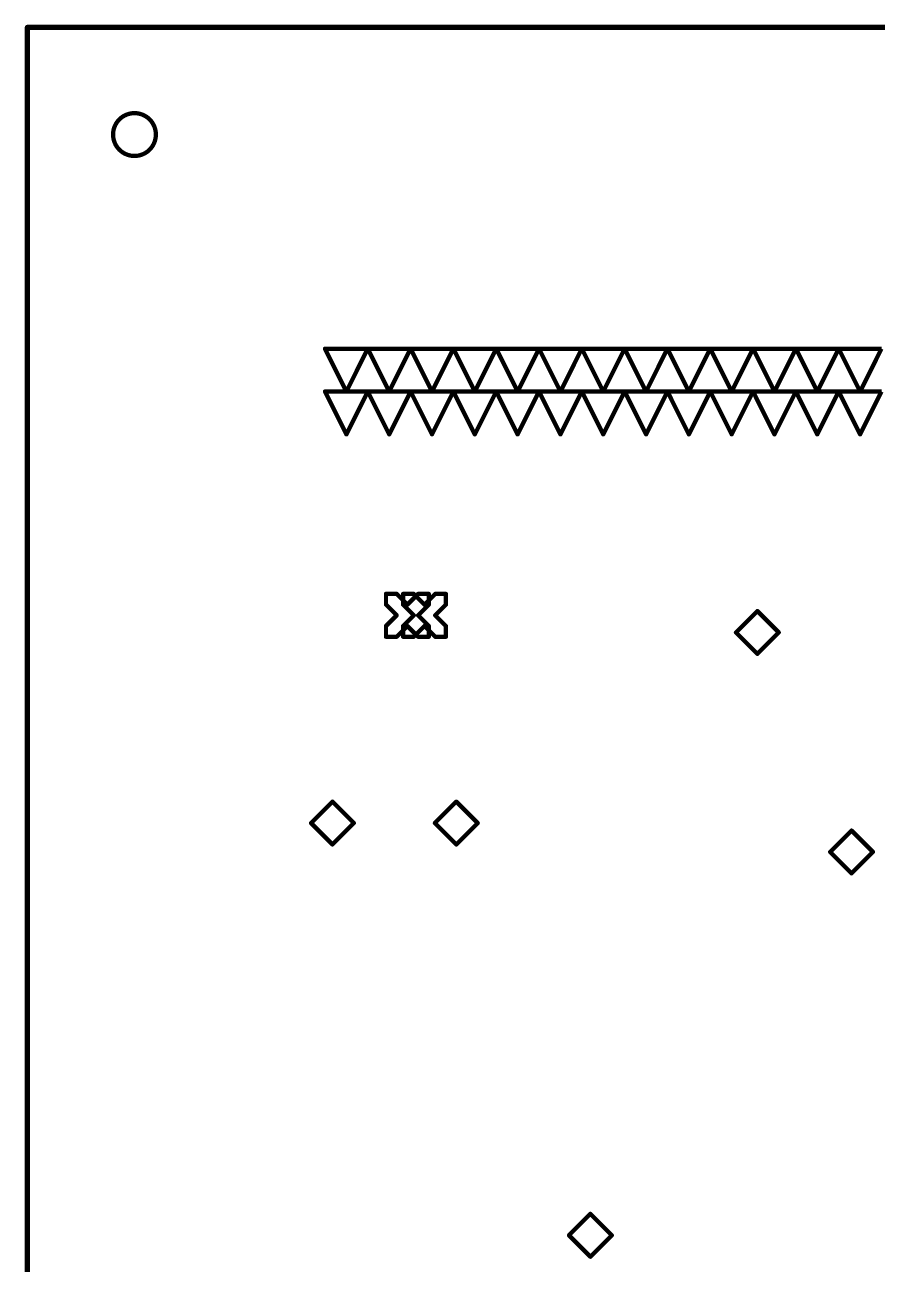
# Model space of a CAD drawing. Header units: inches. Extents: x 0 to 280, y 0 to 265.
# Drawn here: x -0.1 to 39.7, y 132.2 to 190.1 of the extents above; entities that cross this region are included whole.
import ezdxf

# ---------------------------------------------------------------- set-up
doc = ezdxf.new("R2010")
doc.units = ezdxf.units.IN
doc.layers.add('Board', color=6, linetype='Continuous')
doc.layers.add('Drill Drawing', color=1, linetype='Continuous')

msp = doc.modelspace()

# ---------------------------------------------------------------- linework, layer by layer
at = {"layer": 'Board'}
for points in [[(0, 190, 0.25, 0.25, 0), (280, 190, 0.25, 0.25, 0)], [(0, 10, 0.25, 0.25, 0), (0, 190, 0.25, 0.25, 0)]]:
    msp.add_lwpolyline(points, format="xyseb", dxfattribs=at)
msp.add_lwpolyline([(-0.062, 190, 0.125, 0.125, 1), (0.062, 190, 0.125, 0.125, 1)], format="xyseb", close=True, dxfattribs=at)
msp.add_lwpolyline([(-0.062, 190, 0.125, 0.125, 1), (0.062, 190, 0.125, 0.125, 1)], format="xyseb", close=True, dxfattribs=at)
at = {"layer": 'Drill Drawing'}
for points in [[(6, 185, 0.2, 0.2, 1), (4, 185, 0.2, 0.2, 1)], [(3.95, 185, 0.1, 0.1, 1), (4.05, 185, 0.1, 0.1, 1)], [(5.95, 185, 0.1, 0.1, 1), (6.05, 185, 0.1, 0.1, 1)], [(13.85, 175, 0.1, 0.1, 1), (13.95, 175, 0.1, 0.1, 1)], [(13.85, 175, 0.1, 0.1, 1), (13.95, 175, 0.1, 0.1, 1)], [(15.85, 175, 0.1, 0.1, 1), (15.95, 175, 0.1, 0.1, 1)], [(15.85, 175, 0.1, 0.1, 1), (15.95, 175, 0.1, 0.1, 1)], [(15.85, 175, 0.1, 0.1, 1), (15.95, 175, 0.1, 0.1, 1)], [(15.85, 175, 0.1, 0.1, 1), (15.95, 175, 0.1, 0.1, 1)], [(17.85, 175, 0.1, 0.1, 1), (17.95, 175, 0.1, 0.1, 1)], [(17.85, 175, 0.1, 0.1, 1), (17.95, 175, 0.1, 0.1, 1)], [(17.85, 175, 0.1, 0.1, 1), (17.95, 175, 0.1, 0.1, 1)], [(17.85, 175, 0.1, 0.1, 1), (17.95, 175, 0.1, 0.1, 1)], [(19.85, 175, 0.1, 0.1, 1), (19.95, 175, 0.1, 0.1, 1)], [(19.85, 175, 0.1, 0.1, 1), (19.95, 175, 0.1, 0.1, 1)], [(19.85, 175, 0.1, 0.1, 1), (19.95, 175, 0.1, 0.1, 1)], [(19.85, 175, 0.1, 0.1, 1), (19.95, 175, 0.1, 0.1, 1)], [(21.85, 175, 0.1, 0.1, 1), (21.95, 175, 0.1, 0.1, 1)], [(21.85, 175, 0.1, 0.1, 1), (21.95, 175, 0.1, 0.1, 1)], [(21.85, 175, 0.1, 0.1, 1), (21.95, 175, 0.1, 0.1, 1)], [(21.85, 175, 0.1, 0.1, 1), (21.95, 175, 0.1, 0.1, 1)], [(23.85, 175, 0.1, 0.1, 1), (23.95, 175, 0.1, 0.1, 1)], [(23.85, 175, 0.1, 0.1, 1), (23.95, 175, 0.1, 0.1, 1)], [(23.85, 175, 0.1, 0.1, 1), (23.95, 175, 0.1, 0.1, 1)], [(23.85, 175, 0.1, 0.1, 1), (23.95, 175, 0.1, 0.1, 1)], [(25.85, 175, 0.1, 0.1, 1), (25.95, 175, 0.1, 0.1, 1)], [(25.85, 175, 0.1, 0.1, 1), (25.95, 175, 0.1, 0.1, 1)], [(25.85, 175, 0.1, 0.1, 1), (25.95, 175, 0.1, 0.1, 1)], [(25.85, 175, 0.1, 0.1, 1), (25.95, 175, 0.1, 0.1, 1)], [(27.85, 175, 0.1, 0.1, 1), (27.95, 175, 0.1, 0.1, 1)], [(27.85, 175, 0.1, 0.1, 1), (27.95, 175, 0.1, 0.1, 1)], [(27.85, 175, 0.1, 0.1, 1), (27.95, 175, 0.1, 0.1, 1)], [(27.85, 175, 0.1, 0.1, 1), (27.95, 175, 0.1, 0.1, 1)], [(29.85, 175, 0.1, 0.1, 1), (29.95, 175, 0.1, 0.1, 1)], [(29.85, 175, 0.1, 0.1, 1), (29.95, 175, 0.1, 0.1, 1)], [(29.85, 175, 0.1, 0.1, 1), (29.95, 175, 0.1, 0.1, 1)], [(29.85, 175, 0.1, 0.1, 1), (29.95, 175, 0.1, 0.1, 1)], [(31.85, 175, 0.1, 0.1, 1), (31.95, 175, 0.1, 0.1, 1)], [(31.85, 175, 0.1, 0.1, 1), (31.95, 175, 0.1, 0.1, 1)], [(31.85, 175, 0.1, 0.1, 1), (31.95, 175, 0.1, 0.1, 1)], [(31.85, 175, 0.1, 0.1, 1), (31.95, 175, 0.1, 0.1, 1)], [(33.85, 175, 0.1, 0.1, 1), (33.95, 175, 0.1, 0.1, 1)], [(33.85, 175, 0.1, 0.1, 1), (33.95, 175, 0.1, 0.1, 1)], [(33.85, 175, 0.1, 0.1, 1), (33.95, 175, 0.1, 0.1, 1)], [(33.85, 175, 0.1, 0.1, 1), (33.95, 175, 0.1, 0.1, 1)], [(35.85, 175, 0.1, 0.1, 1), (35.95, 175, 0.1, 0.1, 1)], [(35.85, 175, 0.1, 0.1, 1), (35.95, 175, 0.1, 0.1, 1)], [(35.85, 175, 0.1, 0.1, 1), (35.95, 175, 0.1, 0.1, 1)], [(35.85, 175, 0.1, 0.1, 1), (35.95, 175, 0.1, 0.1, 1)], [(37.85, 175, 0.1, 0.1, 1), (37.95, 175, 0.1, 0.1, 1)], [(37.85, 175, 0.1, 0.1, 1), (37.95, 175, 0.1, 0.1, 1)], [(37.85, 175, 0.1, 0.1, 1), (37.95, 175, 0.1, 0.1, 1)], [(37.85, 175, 0.1, 0.1, 1), (37.95, 175, 0.1, 0.1, 1)], [(13.85, 173, 0.1, 0.1, 1), (13.95, 173, 0.1, 0.1, 1)], [(13.85, 173, 0.1, 0.1, 1), (13.95, 173, 0.1, 0.1, 1)], [(14.85, 173, 0.1, 0.1, 1), (14.95, 173, 0.1, 0.1, 1)], [(14.85, 173, 0.1, 0.1, 1), (14.95, 173, 0.1, 0.1, 1)], [(15.85, 173, 0.1, 0.1, 1), (15.95, 173, 0.1, 0.1, 1)], [(15.85, 173, 0.1, 0.1, 1), (15.95, 173, 0.1, 0.1, 1)], [(15.85, 173, 0.1, 0.1, 1), (15.95, 173, 0.1, 0.1, 1)], [(15.85, 173, 0.1, 0.1, 1), (15.95, 173, 0.1, 0.1, 1)], [(16.85, 173, 0.1, 0.1, 1), (16.95, 173, 0.1, 0.1, 1)], [(16.85, 173, 0.1, 0.1, 1), (16.95, 173, 0.1, 0.1, 1)], [(17.85, 173, 0.1, 0.1, 1), (17.95, 173, 0.1, 0.1, 1)], [(17.85, 173, 0.1, 0.1, 1), (17.95, 173, 0.1, 0.1, 1)], [(17.85, 173, 0.1, 0.1, 1), (17.95, 173, 0.1, 0.1, 1)], [(17.85, 173, 0.1, 0.1, 1), (17.95, 173, 0.1, 0.1, 1)], [(18.85, 173, 0.1, 0.1, 1), (18.95, 173, 0.1, 0.1, 1)], [(18.85, 173, 0.1, 0.1, 1), (18.95, 173, 0.1, 0.1, 1)], [(19.85, 173, 0.1, 0.1, 1), (19.95, 173, 0.1, 0.1, 1)], [(19.85, 173, 0.1, 0.1, 1), (19.95, 173, 0.1, 0.1, 1)], [(19.85, 173, 0.1, 0.1, 1), (19.95, 173, 0.1, 0.1, 1)], [(19.85, 173, 0.1, 0.1, 1), (19.95, 173, 0.1, 0.1, 1)], [(20.85, 173, 0.1, 0.1, 1), (20.95, 173, 0.1, 0.1, 1)], [(20.85, 173, 0.1, 0.1, 1), (20.95, 173, 0.1, 0.1, 1)], [(21.85, 173, 0.1, 0.1, 1), (21.95, 173, 0.1, 0.1, 1)], [(21.85, 173, 0.1, 0.1, 1), (21.95, 173, 0.1, 0.1, 1)], [(21.85, 173, 0.1, 0.1, 1), (21.95, 173, 0.1, 0.1, 1)], [(21.85, 173, 0.1, 0.1, 1), (21.95, 173, 0.1, 0.1, 1)], [(22.85, 173, 0.1, 0.1, 1), (22.95, 173, 0.1, 0.1, 1)], [(22.85, 173, 0.1, 0.1, 1), (22.95, 173, 0.1, 0.1, 1)], [(23.85, 173, 0.1, 0.1, 1), (23.95, 173, 0.1, 0.1, 1)], [(23.85, 173, 0.1, 0.1, 1), (23.95, 173, 0.1, 0.1, 1)], [(23.85, 173, 0.1, 0.1, 1), (23.95, 173, 0.1, 0.1, 1)], [(23.85, 173, 0.1, 0.1, 1), (23.95, 173, 0.1, 0.1, 1)], [(24.85, 173, 0.1, 0.1, 1), (24.95, 173, 0.1, 0.1, 1)], [(24.85, 173, 0.1, 0.1, 1), (24.95, 173, 0.1, 0.1, 1)], [(25.85, 173, 0.1, 0.1, 1), (25.95, 173, 0.1, 0.1, 1)], [(25.85, 173, 0.1, 0.1, 1), (25.95, 173, 0.1, 0.1, 1)], [(25.85, 173, 0.1, 0.1, 1), (25.95, 173, 0.1, 0.1, 1)], [(25.85, 173, 0.1, 0.1, 1), (25.95, 173, 0.1, 0.1, 1)], [(26.85, 173, 0.1, 0.1, 1), (26.95, 173, 0.1, 0.1, 1)], [(26.85, 173, 0.1, 0.1, 1), (26.95, 173, 0.1, 0.1, 1)], [(27.85, 173, 0.1, 0.1, 1), (27.95, 173, 0.1, 0.1, 1)], [(27.85, 173, 0.1, 0.1, 1), (27.95, 173, 0.1, 0.1, 1)], [(27.85, 173, 0.1, 0.1, 1), (27.95, 173, 0.1, 0.1, 1)], [(27.85, 173, 0.1, 0.1, 1), (27.95, 173, 0.1, 0.1, 1)], [(28.85, 173, 0.1, 0.1, 1), (28.95, 173, 0.1, 0.1, 1)], [(28.85, 173, 0.1, 0.1, 1), (28.95, 173, 0.1, 0.1, 1)], [(29.85, 173, 0.1, 0.1, 1), (29.95, 173, 0.1, 0.1, 1)], [(29.85, 173, 0.1, 0.1, 1), (29.95, 173, 0.1, 0.1, 1)], [(29.85, 173, 0.1, 0.1, 1), (29.95, 173, 0.1, 0.1, 1)], [(29.85, 173, 0.1, 0.1, 1), (29.95, 173, 0.1, 0.1, 1)], [(30.85, 173, 0.1, 0.1, 1), (30.95, 173, 0.1, 0.1, 1)], [(30.85, 173, 0.1, 0.1, 1), (30.95, 173, 0.1, 0.1, 1)], [(31.85, 173, 0.1, 0.1, 1), (31.95, 173, 0.1, 0.1, 1)], [(31.85, 173, 0.1, 0.1, 1), (31.95, 173, 0.1, 0.1, 1)], [(31.85, 173, 0.1, 0.1, 1), (31.95, 173, 0.1, 0.1, 1)], [(31.85, 173, 0.1, 0.1, 1), (31.95, 173, 0.1, 0.1, 1)], [(32.85, 173, 0.1, 0.1, 1), (32.95, 173, 0.1, 0.1, 1)], [(32.85, 173, 0.1, 0.1, 1), (32.95, 173, 0.1, 0.1, 1)], [(33.85, 173, 0.1, 0.1, 1), (33.95, 173, 0.1, 0.1, 1)], [(33.85, 173, 0.1, 0.1, 1), (33.95, 173, 0.1, 0.1, 1)], [(33.85, 173, 0.1, 0.1, 1), (33.95, 173, 0.1, 0.1, 1)], [(33.85, 173, 0.1, 0.1, 1), (33.95, 173, 0.1, 0.1, 1)], [(34.85, 173, 0.1, 0.1, 1), (34.95, 173, 0.1, 0.1, 1)], [(34.85, 173, 0.1, 0.1, 1), (34.95, 173, 0.1, 0.1, 1)], [(35.85, 173, 0.1, 0.1, 1), (35.95, 173, 0.1, 0.1, 1)], [(35.85, 173, 0.1, 0.1, 1), (35.95, 173, 0.1, 0.1, 1)], [(35.85, 173, 0.1, 0.1, 1), (35.95, 173, 0.1, 0.1, 1)], [(35.85, 173, 0.1, 0.1, 1), (35.95, 173, 0.1, 0.1, 1)], [(36.85, 173, 0.1, 0.1, 1), (36.95, 173, 0.1, 0.1, 1)], [(36.85, 173, 0.1, 0.1, 1), (36.95, 173, 0.1, 0.1, 1)], [(37.85, 173, 0.1, 0.1, 1), (37.95, 173, 0.1, 0.1, 1)], [(37.85, 173, 0.1, 0.1, 1), (37.95, 173, 0.1, 0.1, 1)], [(37.85, 173, 0.1, 0.1, 1), (37.95, 173, 0.1, 0.1, 1)], [(37.85, 173, 0.1, 0.1, 1), (37.95, 173, 0.1, 0.1, 1)], [(38.85, 173, 0.1, 0.1, 1), (38.95, 173, 0.1, 0.1, 1)], [(38.85, 173, 0.1, 0.1, 1), (38.95, 173, 0.1, 0.1, 1)], [(14.85, 171, 0.1, 0.1, 1), (14.95, 171, 0.1, 0.1, 1)], [(14.85, 171, 0.1, 0.1, 1), (14.95, 171, 0.1, 0.1, 1)], [(16.85, 171, 0.1, 0.1, 1), (16.95, 171, 0.1, 0.1, 1)], [(16.85, 171, 0.1, 0.1, 1), (16.95, 171, 0.1, 0.1, 1)], [(18.85, 171, 0.1, 0.1, 1), (18.95, 171, 0.1, 0.1, 1)], [(18.85, 171, 0.1, 0.1, 1), (18.95, 171, 0.1, 0.1, 1)], [(20.85, 171, 0.1, 0.1, 1), (20.95, 171, 0.1, 0.1, 1)], [(20.85, 171, 0.1, 0.1, 1), (20.95, 171, 0.1, 0.1, 1)], [(22.85, 171, 0.1, 0.1, 1), (22.95, 171, 0.1, 0.1, 1)], [(22.85, 171, 0.1, 0.1, 1), (22.95, 171, 0.1, 0.1, 1)], [(24.85, 171, 0.1, 0.1, 1), (24.95, 171, 0.1, 0.1, 1)], [(24.85, 171, 0.1, 0.1, 1), (24.95, 171, 0.1, 0.1, 1)], [(26.85, 171, 0.1, 0.1, 1), (26.95, 171, 0.1, 0.1, 1)], [(26.85, 171, 0.1, 0.1, 1), (26.95, 171, 0.1, 0.1, 1)], [(28.85, 171, 0.1, 0.1, 1), (28.95, 171, 0.1, 0.1, 1)], [(28.85, 171, 0.1, 0.1, 1), (28.95, 171, 0.1, 0.1, 1)], [(30.85, 171, 0.1, 0.1, 1), (30.95, 171, 0.1, 0.1, 1)], [(30.85, 171, 0.1, 0.1, 1), (30.95, 171, 0.1, 0.1, 1)], [(32.85, 171, 0.1, 0.1, 1), (32.95, 171, 0.1, 0.1, 1)], [(32.85, 171, 0.1, 0.1, 1), (32.95, 171, 0.1, 0.1, 1)], [(34.85, 171, 0.1, 0.1, 1), (34.95, 171, 0.1, 0.1, 1)], [(34.85, 171, 0.1, 0.1, 1), (34.95, 171, 0.1, 0.1, 1)], [(36.85, 171, 0.1, 0.1, 1), (36.95, 171, 0.1, 0.1, 1)], [(36.85, 171, 0.1, 0.1, 1), (36.95, 171, 0.1, 0.1, 1)], [(38.85, 171, 0.1, 0.1, 1), (38.95, 171, 0.1, 0.1, 1)], [(38.85, 171, 0.1, 0.1, 1), (38.95, 171, 0.1, 0.1, 1)], [(16.7, 163.55, 0.1, 0.1, 1), (16.8, 163.55, 0.1, 0.1, 1)], [(16.7, 163.55, 0.1, 0.1, 1), (16.8, 163.55, 0.1, 0.1, 1)], [(17.2, 163.55, 0.1, 0.1, 1), (17.3, 163.55, 0.1, 0.1, 1)], [(17.2, 163.55, 0.1, 0.1, 1), (17.3, 163.55, 0.1, 0.1, 1)], [(17.5, 163.55, 0.1, 0.1, 1), (17.6, 163.55, 0.1, 0.1, 1)], [(17.5, 163.55, 0.1, 0.1, 1), (17.6, 163.55, 0.1, 0.1, 1)], [(18, 163.55, 0.1, 0.1, 1), (18.1, 163.55, 0.1, 0.1, 1)], [(18, 163.55, 0.1, 0.1, 1), (18.1, 163.55, 0.1, 0.1, 1)], [(18.2, 163.55, 0.1, 0.1, 1), (18.3, 163.55, 0.1, 0.1, 1)], [(18.2, 163.55, 0.1, 0.1, 1), (18.3, 163.55, 0.1, 0.1, 1)], [(18.7, 163.55, 0.1, 0.1, 1), (18.8, 163.55, 0.1, 0.1, 1)], [(18.7, 163.55, 0.1, 0.1, 1), (18.8, 163.55, 0.1, 0.1, 1)], [(19, 163.55, 0.1, 0.1, 1), (19.1, 163.55, 0.1, 0.1, 1)], [(19, 163.55, 0.1, 0.1, 1), (19.1, 163.55, 0.1, 0.1, 1)], [(19.5, 163.55, 0.1, 0.1, 1), (19.6, 163.55, 0.1, 0.1, 1)], [(19.5, 163.55, 0.1, 0.1, 1), (19.6, 163.55, 0.1, 0.1, 1)], [(16.7, 163.05, 0.1, 0.1, 1), (16.8, 163.05, 0.1, 0.1, 1)], [(16.7, 163.05, 0.1, 0.1, 1), (16.8, 163.05, 0.1, 0.1, 1)], [(17.2, 162.55, 0.1, 0.1, 1), (17.3, 162.55, 0.1, 0.1, 1)], [(17.2, 162.55, 0.1, 0.1, 1), (17.3, 162.55, 0.1, 0.1, 1)], [(17.5, 163.05, 0.1, 0.1, 1), (17.6, 163.05, 0.1, 0.1, 1)], [(17.5, 163.05, 0.1, 0.1, 1), (17.6, 163.05, 0.1, 0.1, 1)], [(17.7, 163.05, 0.1, 0.1, 1), (17.8, 163.05, 0.1, 0.1, 1)], [(17.7, 163.05, 0.1, 0.1, 1), (17.8, 163.05, 0.1, 0.1, 1)], [(18, 162.55, 0.1, 0.1, 1), (18.1, 162.55, 0.1, 0.1, 1)], [(18, 162.55, 0.1, 0.1, 1), (18.1, 162.55, 0.1, 0.1, 1)], [(18.2, 162.55, 0.1, 0.1, 1), (18.3, 162.55, 0.1, 0.1, 1)], [(18.2, 162.55, 0.1, 0.1, 1), (18.3, 162.55, 0.1, 0.1, 1)], [(18.5, 163.05, 0.1, 0.1, 1), (18.6, 163.05, 0.1, 0.1, 1)], [(18.5, 163.05, 0.1, 0.1, 1), (18.6, 163.05, 0.1, 0.1, 1)], [(18.7, 163.05, 0.1, 0.1, 1), (18.8, 163.05, 0.1, 0.1, 1)], [(18.7, 163.05, 0.1, 0.1, 1), (18.8, 163.05, 0.1, 0.1, 1)], [(19, 162.55, 0.1, 0.1, 1), (19.1, 162.55, 0.1, 0.1, 1)], [(19, 162.55, 0.1, 0.1, 1), (19.1, 162.55, 0.1, 0.1, 1)], [(19.5, 163.05, 0.1, 0.1, 1), (19.6, 163.05, 0.1, 0.1, 1)], [(19.5, 163.05, 0.1, 0.1, 1), (19.6, 163.05, 0.1, 0.1, 1)], [(34.05, 162.75, 0.1, 0.1, 1), (34.15, 162.75, 0.1, 0.1, 1)], [(34.05, 162.75, 0.1, 0.1, 1), (34.15, 162.75, 0.1, 0.1, 1)], [(16.7, 162.05, 0.1, 0.1, 1), (16.8, 162.05, 0.1, 0.1, 1)], [(16.7, 162.05, 0.1, 0.1, 1), (16.8, 162.05, 0.1, 0.1, 1)], [(17.5, 162.05, 0.1, 0.1, 1), (17.6, 162.05, 0.1, 0.1, 1)], [(17.5, 162.05, 0.1, 0.1, 1), (17.6, 162.05, 0.1, 0.1, 1)], [(17.7, 162.05, 0.1, 0.1, 1), (17.8, 162.05, 0.1, 0.1, 1)], [(17.7, 162.05, 0.1, 0.1, 1), (17.8, 162.05, 0.1, 0.1, 1)], [(18.5, 162.05, 0.1, 0.1, 1), (18.6, 162.05, 0.1, 0.1, 1)], [(18.5, 162.05, 0.1, 0.1, 1), (18.6, 162.05, 0.1, 0.1, 1)], [(18.7, 162.05, 0.1, 0.1, 1), (18.8, 162.05, 0.1, 0.1, 1)], [(18.7, 162.05, 0.1, 0.1, 1), (18.8, 162.05, 0.1, 0.1, 1)], [(19.5, 162.05, 0.1, 0.1, 1), (19.6, 162.05, 0.1, 0.1, 1)], [(19.5, 162.05, 0.1, 0.1, 1), (19.6, 162.05, 0.1, 0.1, 1)], [(16.7, 161.55, 0.1, 0.1, 1), (16.8, 161.55, 0.1, 0.1, 1)], [(16.7, 161.55, 0.1, 0.1, 1), (16.8, 161.55, 0.1, 0.1, 1)], [(17.2, 161.55, 0.1, 0.1, 1), (17.3, 161.55, 0.1, 0.1, 1)], [(17.2, 161.55, 0.1, 0.1, 1), (17.3, 161.55, 0.1, 0.1, 1)], [(17.5, 161.55, 0.1, 0.1, 1), (17.6, 161.55, 0.1, 0.1, 1)], [(17.5, 161.55, 0.1, 0.1, 1), (17.6, 161.55, 0.1, 0.1, 1)], [(18, 161.55, 0.1, 0.1, 1), (18.1, 161.55, 0.1, 0.1, 1)], [(18, 161.55, 0.1, 0.1, 1), (18.1, 161.55, 0.1, 0.1, 1)], [(18.2, 161.55, 0.1, 0.1, 1), (18.3, 161.55, 0.1, 0.1, 1)], [(18.2, 161.55, 0.1, 0.1, 1), (18.3, 161.55, 0.1, 0.1, 1)], [(18.7, 161.55, 0.1, 0.1, 1), (18.8, 161.55, 0.1, 0.1, 1)], [(18.7, 161.55, 0.1, 0.1, 1), (18.8, 161.55, 0.1, 0.1, 1)], [(19, 161.55, 0.1, 0.1, 1), (19.1, 161.55, 0.1, 0.1, 1)], [(19, 161.55, 0.1, 0.1, 1), (19.1, 161.55, 0.1, 0.1, 1)], [(19.5, 161.55, 0.1, 0.1, 1), (19.6, 161.55, 0.1, 0.1, 1)], [(19.5, 161.55, 0.1, 0.1, 1), (19.6, 161.55, 0.1, 0.1, 1)], [(33.05, 161.75, 0.1, 0.1, 1), (33.15, 161.75, 0.1, 0.1, 1)], [(33.05, 161.75, 0.1, 0.1, 1), (33.15, 161.75, 0.1, 0.1, 1)], [(35.05, 161.75, 0.1, 0.1, 1), (35.15, 161.75, 0.1, 0.1, 1)], [(35.05, 161.75, 0.1, 0.1, 1), (35.15, 161.75, 0.1, 0.1, 1)], [(34.05, 160.75, 0.1, 0.1, 1), (34.15, 160.75, 0.1, 0.1, 1)], [(34.05, 160.75, 0.1, 0.1, 1), (34.15, 160.75, 0.1, 0.1, 1)], [(14.2, 153.85, 0.1, 0.1, 1), (14.3, 153.85, 0.1, 0.1, 1)], [(14.2, 153.85, 0.1, 0.1, 1), (14.3, 153.85, 0.1, 0.1, 1)], [(19.986, 153.85, 0.1, 0.1, 1), (20.086, 153.85, 0.1, 0.1, 1)], [(19.986, 153.85, 0.1, 0.1, 1), (20.086, 153.85, 0.1, 0.1, 1)], [(13.2, 152.85, 0.1, 0.1, 1), (13.3, 152.85, 0.1, 0.1, 1)], [(13.2, 152.85, 0.1, 0.1, 1), (13.3, 152.85, 0.1, 0.1, 1)], [(15.2, 152.85, 0.1, 0.1, 1), (15.3, 152.85, 0.1, 0.1, 1)], [(15.2, 152.85, 0.1, 0.1, 1), (15.3, 152.85, 0.1, 0.1, 1)], [(18.986, 152.85, 0.1, 0.1, 1), (19.086, 152.85, 0.1, 0.1, 1)], [(18.986, 152.85, 0.1, 0.1, 1), (19.086, 152.85, 0.1, 0.1, 1)], [(20.986, 152.85, 0.1, 0.1, 1), (21.086, 152.85, 0.1, 0.1, 1)], [(20.986, 152.85, 0.1, 0.1, 1), (21.086, 152.85, 0.1, 0.1, 1)], [(38.45, 152.5, 0.1, 0.1, 1), (38.55, 152.5, 0.1, 0.1, 1)], [(38.45, 152.5, 0.1, 0.1, 1), (38.55, 152.5, 0.1, 0.1, 1)], [(14.2, 151.85, 0.1, 0.1, 1), (14.3, 151.85, 0.1, 0.1, 1)], [(14.2, 151.85, 0.1, 0.1, 1), (14.3, 151.85, 0.1, 0.1, 1)], [(19.986, 151.85, 0.1, 0.1, 1), (20.086, 151.85, 0.1, 0.1, 1)], [(19.986, 151.85, 0.1, 0.1, 1), (20.086, 151.85, 0.1, 0.1, 1)], [(37.45, 151.5, 0.1, 0.1, 1), (37.55, 151.5, 0.1, 0.1, 1)], [(37.45, 151.5, 0.1, 0.1, 1), (37.55, 151.5, 0.1, 0.1, 1)], [(39.45, 151.5, 0.1, 0.1, 1), (39.55, 151.5, 0.1, 0.1, 1)], [(39.45, 151.5, 0.1, 0.1, 1), (39.55, 151.5, 0.1, 0.1, 1)], [(38.45, 150.5, 0.1, 0.1, 1), (38.55, 150.5, 0.1, 0.1, 1)], [(38.45, 150.5, 0.1, 0.1, 1), (38.55, 150.5, 0.1, 0.1, 1)], [(26.25, 134.6, 0.1, 0.1, 1), (26.35, 134.6, 0.1, 0.1, 1)], [(26.25, 134.6, 0.1, 0.1, 1), (26.35, 134.6, 0.1, 0.1, 1)], [(25.25, 133.6, 0.1, 0.1, 1), (25.35, 133.6, 0.1, 0.1, 1)], [(25.25, 133.6, 0.1, 0.1, 1), (25.35, 133.6, 0.1, 0.1, 1)], [(27.25, 133.6, 0.1, 0.1, 1), (27.35, 133.6, 0.1, 0.1, 1)], [(27.25, 133.6, 0.1, 0.1, 1), (27.35, 133.6, 0.1, 0.1, 1)], [(26.25, 132.6, 0.1, 0.1, 1), (26.35, 132.6, 0.1, 0.1, 1)], [(26.25, 132.6, 0.1, 0.1, 1), (26.35, 132.6, 0.1, 0.1, 1)]]:
    msp.add_lwpolyline(points, format="xyseb", close=True, dxfattribs=at)
for points in [[(13.9, 175, 0.2, 0.2, 0), (15.9, 175, 0.2, 0.2, 0)], [(13.9, 175, 0.2, 0.2, 0), (14.9, 173, 0.2, 0.2, 0)], [(14.9, 173, 0.2, 0.2, 0), (15.9, 175, 0.2, 0.2, 0)], [(15.9, 175, 0.2, 0.2, 0), (17.9, 175, 0.2, 0.2, 0)], [(15.9, 175, 0.2, 0.2, 0), (16.9, 173, 0.2, 0.2, 0)], [(16.9, 173, 0.2, 0.2, 0), (17.9, 175, 0.2, 0.2, 0)], [(17.9, 175, 0.2, 0.2, 0), (19.9, 175, 0.2, 0.2, 0)], [(17.9, 175, 0.2, 0.2, 0), (18.9, 173, 0.2, 0.2, 0)], [(18.9, 173, 0.2, 0.2, 0), (19.9, 175, 0.2, 0.2, 0)], [(19.9, 175, 0.2, 0.2, 0), (21.9, 175, 0.2, 0.2, 0)], [(19.9, 175, 0.2, 0.2, 0), (20.9, 173, 0.2, 0.2, 0)], [(20.9, 173, 0.2, 0.2, 0), (21.9, 175, 0.2, 0.2, 0)], [(21.9, 175, 0.2, 0.2, 0), (23.9, 175, 0.2, 0.2, 0)], [(21.9, 175, 0.2, 0.2, 0), (22.9, 173, 0.2, 0.2, 0)], [(22.9, 173, 0.2, 0.2, 0), (23.9, 175, 0.2, 0.2, 0)], [(23.9, 175, 0.2, 0.2, 0), (25.9, 175, 0.2, 0.2, 0)], [(23.9, 175, 0.2, 0.2, 0), (24.9, 173, 0.2, 0.2, 0)], [(24.9, 173, 0.2, 0.2, 0), (25.9, 175, 0.2, 0.2, 0)], [(25.9, 175, 0.2, 0.2, 0), (27.9, 175, 0.2, 0.2, 0)], [(25.9, 175, 0.2, 0.2, 0), (26.9, 173, 0.2, 0.2, 0)], [(26.9, 173, 0.2, 0.2, 0), (27.9, 175, 0.2, 0.2, 0)], [(27.9, 175, 0.2, 0.2, 0), (29.9, 175, 0.2, 0.2, 0)], [(27.9, 175, 0.2, 0.2, 0), (28.9, 173, 0.2, 0.2, 0)], [(28.9, 173, 0.2, 0.2, 0), (29.9, 175, 0.2, 0.2, 0)], [(29.9, 175, 0.2, 0.2, 0), (31.9, 175, 0.2, 0.2, 0)], [(29.9, 175, 0.2, 0.2, 0), (30.9, 173, 0.2, 0.2, 0)], [(30.9, 173, 0.2, 0.2, 0), (31.9, 175, 0.2, 0.2, 0)], [(31.9, 175, 0.2, 0.2, 0), (33.9, 175, 0.2, 0.2, 0)], [(31.9, 175, 0.2, 0.2, 0), (32.9, 173, 0.2, 0.2, 0)], [(32.9, 173, 0.2, 0.2, 0), (33.9, 175, 0.2, 0.2, 0)], [(33.9, 175, 0.2, 0.2, 0), (35.9, 175, 0.2, 0.2, 0)], [(33.9, 175, 0.2, 0.2, 0), (34.9, 173, 0.2, 0.2, 0)], [(34.9, 173, 0.2, 0.2, 0), (35.9, 175, 0.2, 0.2, 0)], [(35.9, 175, 0.2, 0.2, 0), (37.9, 175, 0.2, 0.2, 0)], [(35.9, 175, 0.2, 0.2, 0), (36.9, 173, 0.2, 0.2, 0)], [(36.9, 173, 0.2, 0.2, 0), (37.9, 175, 0.2, 0.2, 0)], [(37.9, 175, 0.2, 0.2, 0), (39.9, 175, 0.2, 0.2, 0)], [(37.9, 175, 0.2, 0.2, 0), (38.9, 173, 0.2, 0.2, 0)], [(38.9, 173, 0.2, 0.2, 0), (39.9, 175, 0.2, 0.2, 0)], [(13.9, 173, 0.2, 0.2, 0), (15.9, 173, 0.2, 0.2, 0)], [(13.9, 173, 0.2, 0.2, 0), (14.9, 171, 0.2, 0.2, 0)], [(14.9, 171, 0.2, 0.2, 0), (15.9, 173, 0.2, 0.2, 0)], [(15.9, 173, 0.2, 0.2, 0), (17.9, 173, 0.2, 0.2, 0)], [(15.9, 173, 0.2, 0.2, 0), (16.9, 171, 0.2, 0.2, 0)], [(16.9, 171, 0.2, 0.2, 0), (17.9, 173, 0.2, 0.2, 0)], [(17.9, 173, 0.2, 0.2, 0), (19.9, 173, 0.2, 0.2, 0)], [(17.9, 173, 0.2, 0.2, 0), (18.9, 171, 0.2, 0.2, 0)], [(18.9, 171, 0.2, 0.2, 0), (19.9, 173, 0.2, 0.2, 0)], [(19.9, 173, 0.2, 0.2, 0), (21.9, 173, 0.2, 0.2, 0)], [(19.9, 173, 0.2, 0.2, 0), (20.9, 171, 0.2, 0.2, 0)], [(20.9, 171, 0.2, 0.2, 0), (21.9, 173, 0.2, 0.2, 0)], [(21.9, 173, 0.2, 0.2, 0), (23.9, 173, 0.2, 0.2, 0)], [(21.9, 173, 0.2, 0.2, 0), (22.9, 171, 0.2, 0.2, 0)], [(22.9, 171, 0.2, 0.2, 0), (23.9, 173, 0.2, 0.2, 0)], [(23.9, 173, 0.2, 0.2, 0), (25.9, 173, 0.2, 0.2, 0)], [(23.9, 173, 0.2, 0.2, 0), (24.9, 171, 0.2, 0.2, 0)], [(24.9, 171, 0.2, 0.2, 0), (25.9, 173, 0.2, 0.2, 0)], [(25.9, 173, 0.2, 0.2, 0), (27.9, 173, 0.2, 0.2, 0)], [(25.9, 173, 0.2, 0.2, 0), (26.9, 171, 0.2, 0.2, 0)], [(26.9, 171, 0.2, 0.2, 0), (27.9, 173, 0.2, 0.2, 0)], [(27.9, 173, 0.2, 0.2, 0), (29.9, 173, 0.2, 0.2, 0)], [(27.9, 173, 0.2, 0.2, 0), (28.9, 171, 0.2, 0.2, 0)], [(28.9, 171, 0.2, 0.2, 0), (29.9, 173, 0.2, 0.2, 0)], [(29.9, 173, 0.2, 0.2, 0), (31.9, 173, 0.2, 0.2, 0)], [(29.9, 173, 0.2, 0.2, 0), (30.9, 171, 0.2, 0.2, 0)], [(30.9, 171, 0.2, 0.2, 0), (31.9, 173, 0.2, 0.2, 0)], [(31.9, 173, 0.2, 0.2, 0), (33.9, 173, 0.2, 0.2, 0)], [(31.9, 173, 0.2, 0.2, 0), (32.9, 171, 0.2, 0.2, 0)], [(32.9, 171, 0.2, 0.2, 0), (33.9, 173, 0.2, 0.2, 0)], [(33.9, 173, 0.2, 0.2, 0), (35.9, 173, 0.2, 0.2, 0)], [(33.9, 173, 0.2, 0.2, 0), (34.9, 171, 0.2, 0.2, 0)], [(34.9, 171, 0.2, 0.2, 0), (35.9, 173, 0.2, 0.2, 0)], [(35.9, 173, 0.2, 0.2, 0), (37.9, 173, 0.2, 0.2, 0)], [(35.9, 173, 0.2, 0.2, 0), (36.9, 171, 0.2, 0.2, 0)], [(36.9, 171, 0.2, 0.2, 0), (37.9, 173, 0.2, 0.2, 0)], [(37.9, 173, 0.2, 0.2, 0), (39.9, 173, 0.2, 0.2, 0)], [(37.9, 173, 0.2, 0.2, 0), (38.9, 171, 0.2, 0.2, 0)], [(38.9, 171, 0.2, 0.2, 0), (39.9, 173, 0.2, 0.2, 0)], [(16.75, 163.05, 0.2, 0.2, 0), (16.75, 163.55, 0.2, 0.2, 0)], [(16.75, 163.55, 0.2, 0.2, 0), (17.25, 163.55, 0.2, 0.2, 0)], [(17.25, 163.55, 0.2, 0.2, 0), (17.75, 163.05, 0.2, 0.2, 0)], [(17.55, 163.05, 0.2, 0.2, 0), (17.55, 163.55, 0.2, 0.2, 0)], [(17.55, 163.55, 0.2, 0.2, 0), (18.05, 163.55, 0.2, 0.2, 0)], [(17.75, 163.05, 0.2, 0.2, 0), (18.25, 163.55, 0.2, 0.2, 0)], [(18.05, 163.55, 0.2, 0.2, 0), (18.55, 163.05, 0.2, 0.2, 0)], [(18.25, 163.55, 0.2, 0.2, 0), (18.75, 163.55, 0.2, 0.2, 0)], [(18.55, 163.05, 0.2, 0.2, 0), (19.05, 163.55, 0.2, 0.2, 0)], [(18.75, 163.05, 0.2, 0.2, 0), (18.75, 163.55, 0.2, 0.2, 0)], [(19.05, 163.55, 0.2, 0.2, 0), (19.55, 163.55, 0.2, 0.2, 0)], [(19.55, 163.05, 0.2, 0.2, 0), (19.55, 163.55, 0.2, 0.2, 0)], [(16.75, 163.05, 0.2, 0.2, 0), (17.25, 162.55, 0.2, 0.2, 0)], [(16.75, 162.05, 0.2, 0.2, 0), (17.25, 162.55, 0.2, 0.2, 0)], [(17.55, 163.05, 0.2, 0.2, 0), (18.05, 162.55, 0.2, 0.2, 0)], [(17.55, 162.05, 0.2, 0.2, 0), (18.05, 162.55, 0.2, 0.2, 0)], [(18.25, 162.55, 0.2, 0.2, 0), (18.75, 163.05, 0.2, 0.2, 0)], [(18.25, 162.55, 0.2, 0.2, 0), (18.75, 162.05, 0.2, 0.2, 0)], [(19.05, 162.55, 0.2, 0.2, 0), (19.55, 163.05, 0.2, 0.2, 0)], [(19.05, 162.55, 0.2, 0.2, 0), (19.55, 162.05, 0.2, 0.2, 0)], [(33.1, 161.75, 0.2, 0.2, 0), (34.1, 162.75, 0.2, 0.2, 0)], [(34.1, 162.75, 0.2, 0.2, 0), (35.1, 161.75, 0.2, 0.2, 0)], [(16.75, 161.55, 0.2, 0.2, 0), (16.75, 162.05, 0.2, 0.2, 0)], [(17.25, 161.55, 0.2, 0.2, 0), (17.75, 162.05, 0.2, 0.2, 0)], [(17.55, 161.55, 0.2, 0.2, 0), (17.55, 162.05, 0.2, 0.2, 0)], [(17.75, 162.05, 0.2, 0.2, 0), (18.25, 161.55, 0.2, 0.2, 0)], [(18.05, 161.55, 0.2, 0.2, 0), (18.55, 162.05, 0.2, 0.2, 0)], [(18.55, 162.05, 0.2, 0.2, 0), (19.05, 161.55, 0.2, 0.2, 0)], [(18.75, 161.55, 0.2, 0.2, 0), (18.75, 162.05, 0.2, 0.2, 0)], [(19.55, 161.55, 0.2, 0.2, 0), (19.55, 162.05, 0.2, 0.2, 0)], [(16.75, 161.55, 0.2, 0.2, 0), (17.25, 161.55, 0.2, 0.2, 0)], [(17.55, 161.55, 0.2, 0.2, 0), (18.05, 161.55, 0.2, 0.2, 0)], [(18.25, 161.55, 0.2, 0.2, 0), (18.75, 161.55, 0.2, 0.2, 0)], [(19.05, 161.55, 0.2, 0.2, 0), (19.55, 161.55, 0.2, 0.2, 0)], [(33.1, 161.75, 0.2, 0.2, 0), (34.1, 160.75, 0.2, 0.2, 0)], [(34.1, 160.75, 0.2, 0.2, 0), (35.1, 161.75, 0.2, 0.2, 0)], [(13.25, 152.85, 0.2, 0.2, 0), (14.25, 153.85, 0.2, 0.2, 0)], [(14.25, 153.85, 0.2, 0.2, 0), (15.25, 152.85, 0.2, 0.2, 0)], [(19.036, 152.85, 0.2, 0.2, 0), (20.036, 153.85, 0.2, 0.2, 0)], [(20.036, 153.85, 0.2, 0.2, 0), (21.036, 152.85, 0.2, 0.2, 0)], [(13.25, 152.85, 0.2, 0.2, 0), (14.25, 151.85, 0.2, 0.2, 0)], [(14.25, 151.85, 0.2, 0.2, 0), (15.25, 152.85, 0.2, 0.2, 0)], [(19.036, 152.85, 0.2, 0.2, 0), (20.036, 151.85, 0.2, 0.2, 0)], [(20.036, 151.85, 0.2, 0.2, 0), (21.036, 152.85, 0.2, 0.2, 0)], [(37.5, 151.5, 0.2, 0.2, 0), (38.5, 152.5, 0.2, 0.2, 0)], [(38.5, 152.5, 0.2, 0.2, 0), (39.5, 151.5, 0.2, 0.2, 0)], [(37.5, 151.5, 0.2, 0.2, 0), (38.5, 150.5, 0.2, 0.2, 0)], [(38.5, 150.5, 0.2, 0.2, 0), (39.5, 151.5, 0.2, 0.2, 0)], [(25.3, 133.6, 0.2, 0.2, 0), (26.3, 134.6, 0.2, 0.2, 0)], [(26.3, 134.6, 0.2, 0.2, 0), (27.3, 133.6, 0.2, 0.2, 0)], [(25.3, 133.6, 0.2, 0.2, 0), (26.3, 132.6, 0.2, 0.2, 0)], [(26.3, 132.6, 0.2, 0.2, 0), (27.3, 133.6, 0.2, 0.2, 0)]]:
    msp.add_lwpolyline(points, format="xyseb", dxfattribs=at)

doc.saveas('drawing.dxf')
